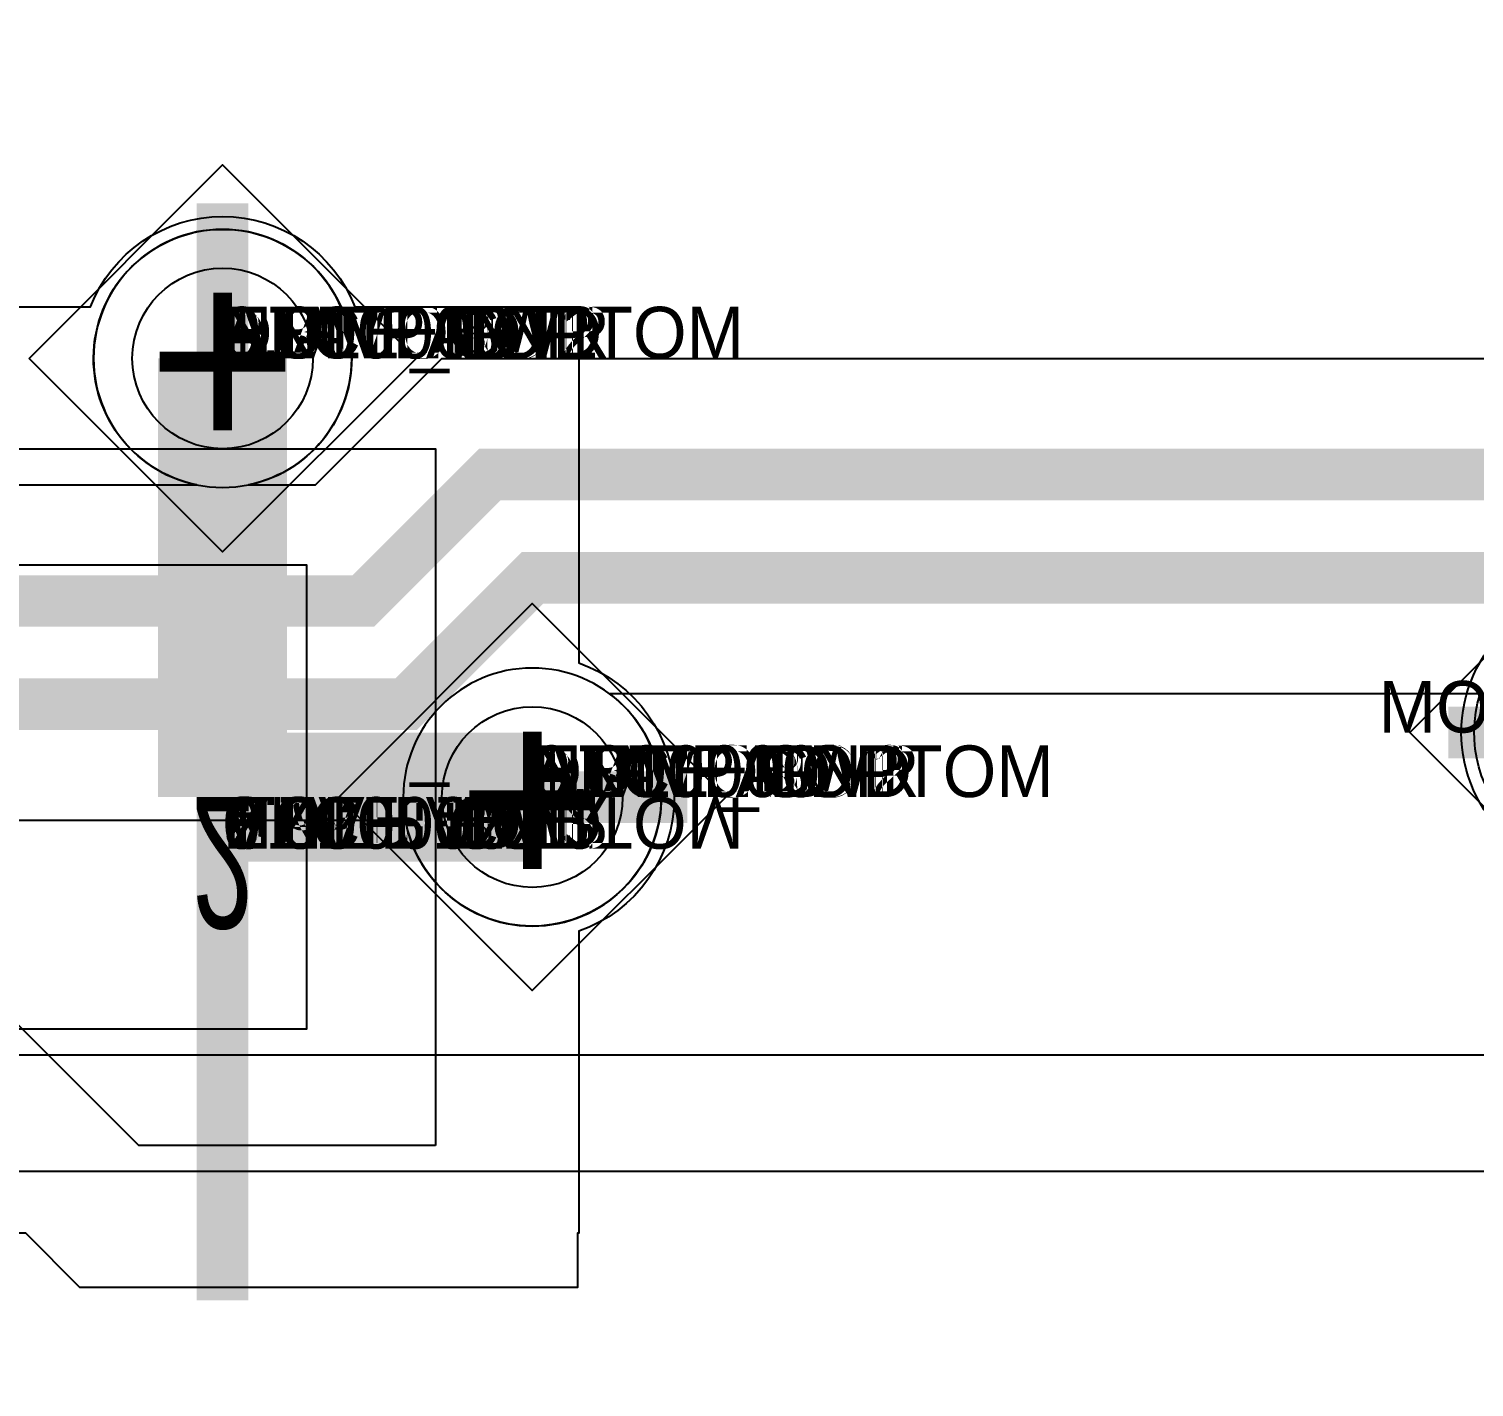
# Model space of a CAD drawing. Extents: x 0 to 323, y 0 to 320.
# Drawn here: x 72.81 to 78.41, y 259.82 to 265.08 of the extents above; entities that cross this region are included whole.
import ezdxf
from ezdxf.enums import TextEntityAlignment as Align

# ---------------------------------------------------------------- set-up
doc = ezdxf.new("R2010")
doc.units = 0
doc.header["$MEASUREMENT"] = 0
doc.layers.get('0').update_dxf_attribs({"linetype": 'CONTINUOUS'})
for name, color, linetype in [('CDN_FIGURES', 7, 'CONTINUOUS'), ('ETCH_BOTTOM', 7, 'CONTINUOUS'), ('ETCH_GND', 3, 'CONTINUOUS'), ('ETCH_INT1', 4, 'CONTINUOUS'), ('ETCH_INT2', 5, 'CONTINUOUS'), ('ETCH_PWR', 6, 'CONTINUOUS'), ('ETCH_TOP', 2, 'CONTINUOUS'), ('MANUFACTURING_NCLEGEND-1-6', 8, 'CONTINUOUS'), ('PACKAGE_GEOMETRY_ASSEMBLY_TOP', 11, 'CONTINUOUS'), ('PACKAGE_GEOMETRY_PIN_NUMBER', 9, 'CONTINUOUS')]:
    doc.layers.add(name, color=color, linetype=linetype)

# ---------------------------------------------------------------- blocks, each defined once
blk = doc.blocks.new('PAD_INFO')
for tag in ['SHAPE_TYPE', 'PAD_HEIGHT', 'PAD_LAYER', 'PAD_TYPE', 'PAD_WIDTH']:
    blk.add_attdef(tag, (0, 0), '', height=0.2)
at = {"flags": 2}
blk.add_attdef('CDN_TYPE', (0, 0), '', height=0.2, dxfattribs=at)
blk = doc.blocks.new('DRILL_INFO')
at = {"flags": 2}
blk.add_attdef('CDN_TYPE', (0, 0), '', height=0.2, dxfattribs=at)
for tag in ['FSHAPE', 'FCHAR', 'DRILL_HEIGHT', 'DIAMETER', 'PLATED', 'DRILL_WIDTH']:
    blk.add_attdef(tag, (0, 0), '', height=0.2)
blk = doc.blocks.new('VIA0700X0300')
at = {"layer": 'ETCH_BOTTOM'}
blk.add_circle((0, 0), 0.35, dxfattribs=at)
at = {"layer": 'ETCH_GND'}
blk.add_circle((0, 0), 0.35, dxfattribs=at)
at = {"layer": 'ETCH_INT1'}
blk.add_circle((0, 0), 0.35, dxfattribs=at)
at = {"layer": 'ETCH_INT2'}
blk.add_circle((0, 0), 0.35, dxfattribs=at)
at = {"layer": 'ETCH_PWR'}
blk.add_circle((0, 0), 0.35, dxfattribs=at)
at = {"layer": 'ETCH_TOP'}
blk.add_circle((0, 0), 0.35, dxfattribs=at)
ref = blk.add_blockref('PAD_INFO', (0, 0))
ref.add_attrib('PAD_LAYER', 'ETCH_TOP', (0, 0), dxfattribs={"height": 0.2})
ref.add_attrib('SHAPE_TYPE', 'NULL', (0, 0), dxfattribs={"height": 0.2})
ref.add_attrib('PAD_TYPE', 'ANTIPAD', (0, 0), dxfattribs={"height": 0.2})
ref.add_attrib('PAD_WIDTH', '0.000000', (0, 0), dxfattribs={"height": 0.2})
ref.add_attrib('PAD_HEIGHT', '0.000000', (0, 0), dxfattribs={"height": 0.2})
ref = blk.add_blockref('PAD_INFO', (0, 0))
ref.add_attrib('PAD_LAYER', 'ETCH_GND', (0, 0), dxfattribs={"height": 0.2})
ref.add_attrib('SHAPE_TYPE', 'NULL', (0, 0), dxfattribs={"height": 0.2})
ref.add_attrib('PAD_TYPE', 'ANTIPAD', (0, 0), dxfattribs={"height": 0.2})
ref.add_attrib('PAD_WIDTH', '0.000000', (0, 0), dxfattribs={"height": 0.2})
ref.add_attrib('PAD_HEIGHT', '0.000000', (0, 0), dxfattribs={"height": 0.2})
ref = blk.add_blockref('PAD_INFO', (0, 0))
ref.add_attrib('PAD_LAYER', 'ETCH_INT1', (0, 0), dxfattribs={"height": 0.2})
ref.add_attrib('SHAPE_TYPE', 'NULL', (0, 0), dxfattribs={"height": 0.2})
ref.add_attrib('PAD_TYPE', 'ANTIPAD', (0, 0), dxfattribs={"height": 0.2})
ref.add_attrib('PAD_WIDTH', '0.000000', (0, 0), dxfattribs={"height": 0.2})
ref.add_attrib('PAD_HEIGHT', '0.000000', (0, 0), dxfattribs={"height": 0.2})
ref = blk.add_blockref('PAD_INFO', (0, 0))
ref.add_attrib('PAD_LAYER', 'ETCH_INT2', (0, 0), dxfattribs={"height": 0.2})
ref.add_attrib('SHAPE_TYPE', 'NULL', (0, 0), dxfattribs={"height": 0.2})
ref.add_attrib('PAD_TYPE', 'ANTIPAD', (0, 0), dxfattribs={"height": 0.2})
ref.add_attrib('PAD_WIDTH', '0.000000', (0, 0), dxfattribs={"height": 0.2})
ref.add_attrib('PAD_HEIGHT', '0.000000', (0, 0), dxfattribs={"height": 0.2})
ref = blk.add_blockref('PAD_INFO', (0, 0))
ref.add_attrib('PAD_LAYER', 'ETCH_PWR', (0, 0), dxfattribs={"height": 0.2})
ref.add_attrib('SHAPE_TYPE', 'NULL', (0, 0), dxfattribs={"height": 0.2})
ref.add_attrib('PAD_TYPE', 'ANTIPAD', (0, 0), dxfattribs={"height": 0.2})
ref.add_attrib('PAD_WIDTH', '0.000000', (0, 0), dxfattribs={"height": 0.2})
ref.add_attrib('PAD_HEIGHT', '0.000000', (0, 0), dxfattribs={"height": 0.2})
ref = blk.add_blockref('PAD_INFO', (0, 0))
ref.add_attrib('PAD_LAYER', 'ETCH_BOTTOM', (0, 0), dxfattribs={"height": 0.2})
ref.add_attrib('SHAPE_TYPE', 'NULL', (0, 0), dxfattribs={"height": 0.2})
ref.add_attrib('PAD_TYPE', 'ANTIPAD', (0, 0), dxfattribs={"height": 0.2})
ref.add_attrib('PAD_WIDTH', '0.000000', (0, 0), dxfattribs={"height": 0.2})
ref.add_attrib('PAD_HEIGHT', '0.000000', (0, 0), dxfattribs={"height": 0.2})
ref = blk.add_blockref('PAD_INFO', (0, 0))
ref.add_attrib('PAD_LAYER', 'ETCH_TOP', (0, 0), dxfattribs={"height": 0.2})
ref.add_attrib('SHAPE_TYPE', 'NULL', (0, 0), dxfattribs={"height": 0.2})
ref.add_attrib('PAD_TYPE', 'THERMAL', (0, 0), dxfattribs={"height": 0.2})
ref.add_attrib('PAD_WIDTH', '0.000000', (0, 0), dxfattribs={"height": 0.2})
ref.add_attrib('PAD_HEIGHT', '0.000000', (0, 0), dxfattribs={"height": 0.2})
ref = blk.add_blockref('PAD_INFO', (0, 0))
ref.add_attrib('PAD_LAYER', 'ETCH_GND', (0, 0), dxfattribs={"height": 0.2})
ref.add_attrib('SHAPE_TYPE', 'NULL', (0, 0), dxfattribs={"height": 0.2})
ref.add_attrib('PAD_TYPE', 'THERMAL', (0, 0), dxfattribs={"height": 0.2})
ref.add_attrib('PAD_WIDTH', '0.000000', (0, 0), dxfattribs={"height": 0.2})
ref.add_attrib('PAD_HEIGHT', '0.000000', (0, 0), dxfattribs={"height": 0.2})
ref = blk.add_blockref('PAD_INFO', (0, 0))
ref.add_attrib('PAD_LAYER', 'ETCH_INT1', (0, 0), dxfattribs={"height": 0.2})
ref.add_attrib('SHAPE_TYPE', 'NULL', (0, 0), dxfattribs={"height": 0.2})
ref.add_attrib('PAD_TYPE', 'THERMAL', (0, 0), dxfattribs={"height": 0.2})
ref.add_attrib('PAD_WIDTH', '0.000000', (0, 0), dxfattribs={"height": 0.2})
ref.add_attrib('PAD_HEIGHT', '0.000000', (0, 0), dxfattribs={"height": 0.2})
ref = blk.add_blockref('PAD_INFO', (0, 0))
ref.add_attrib('PAD_LAYER', 'ETCH_INT2', (0, 0), dxfattribs={"height": 0.2})
ref.add_attrib('SHAPE_TYPE', 'NULL', (0, 0), dxfattribs={"height": 0.2})
ref.add_attrib('PAD_TYPE', 'THERMAL', (0, 0), dxfattribs={"height": 0.2})
ref.add_attrib('PAD_WIDTH', '0.000000', (0, 0), dxfattribs={"height": 0.2})
ref.add_attrib('PAD_HEIGHT', '0.000000', (0, 0), dxfattribs={"height": 0.2})
ref = blk.add_blockref('PAD_INFO', (0, 0))
ref.add_attrib('PAD_LAYER', 'ETCH_PWR', (0, 0), dxfattribs={"height": 0.2})
ref.add_attrib('SHAPE_TYPE', 'NULL', (0, 0), dxfattribs={"height": 0.2})
ref.add_attrib('PAD_TYPE', 'THERMAL', (0, 0), dxfattribs={"height": 0.2})
ref.add_attrib('PAD_WIDTH', '0.000000', (0, 0), dxfattribs={"height": 0.2})
ref.add_attrib('PAD_HEIGHT', '0.000000', (0, 0), dxfattribs={"height": 0.2})
ref = blk.add_blockref('PAD_INFO', (0, 0))
ref.add_attrib('PAD_LAYER', 'ETCH_BOTTOM', (0, 0), dxfattribs={"height": 0.2})
ref.add_attrib('SHAPE_TYPE', 'NULL', (0, 0), dxfattribs={"height": 0.2})
ref.add_attrib('PAD_TYPE', 'THERMAL', (0, 0), dxfattribs={"height": 0.2})
ref.add_attrib('PAD_WIDTH', '0.000000', (0, 0), dxfattribs={"height": 0.2})
ref.add_attrib('PAD_HEIGHT', '0.000000', (0, 0), dxfattribs={"height": 0.2})
ref = blk.add_blockref('PAD_INFO', (0, 0))
ref.add_attrib('PAD_LAYER', 'ETCH_TOP', (0, 0), dxfattribs={"height": 0.2})
ref.add_attrib('SHAPE_TYPE', 'CIRCLE', (0, 0), dxfattribs={"height": 0.2})
ref.add_attrib('PAD_TYPE', 'REGULAR', (0, 0), dxfattribs={"height": 0.2})
ref.add_attrib('PAD_WIDTH', '0.700000', (0, 0), dxfattribs={"height": 0.2})
ref.add_attrib('PAD_HEIGHT', '0.700000', (0, 0), dxfattribs={"height": 0.2})
ref = blk.add_blockref('PAD_INFO', (0, 0))
ref.add_attrib('PAD_LAYER', 'ETCH_GND', (0, 0), dxfattribs={"height": 0.2})
ref.add_attrib('SHAPE_TYPE', 'CIRCLE', (0, 0), dxfattribs={"height": 0.2})
ref.add_attrib('PAD_TYPE', 'REGULAR', (0, 0), dxfattribs={"height": 0.2})
ref.add_attrib('PAD_WIDTH', '0.700000', (0, 0), dxfattribs={"height": 0.2})
ref.add_attrib('PAD_HEIGHT', '0.700000', (0, 0), dxfattribs={"height": 0.2})
ref = blk.add_blockref('PAD_INFO', (0, 0))
ref.add_attrib('PAD_LAYER', 'ETCH_INT1', (0, 0), dxfattribs={"height": 0.2})
ref.add_attrib('SHAPE_TYPE', 'CIRCLE', (0, 0), dxfattribs={"height": 0.2})
ref.add_attrib('PAD_TYPE', 'REGULAR', (0, 0), dxfattribs={"height": 0.2})
ref.add_attrib('PAD_WIDTH', '0.700000', (0, 0), dxfattribs={"height": 0.2})
ref.add_attrib('PAD_HEIGHT', '0.700000', (0, 0), dxfattribs={"height": 0.2})
ref = blk.add_blockref('PAD_INFO', (0, 0))
ref.add_attrib('PAD_LAYER', 'ETCH_INT2', (0, 0), dxfattribs={"height": 0.2})
ref.add_attrib('SHAPE_TYPE', 'CIRCLE', (0, 0), dxfattribs={"height": 0.2})
ref.add_attrib('PAD_TYPE', 'REGULAR', (0, 0), dxfattribs={"height": 0.2})
ref.add_attrib('PAD_WIDTH', '0.700000', (0, 0), dxfattribs={"height": 0.2})
ref.add_attrib('PAD_HEIGHT', '0.700000', (0, 0), dxfattribs={"height": 0.2})
ref = blk.add_blockref('PAD_INFO', (0, 0))
ref.add_attrib('PAD_LAYER', 'ETCH_PWR', (0, 0), dxfattribs={"height": 0.2})
ref.add_attrib('SHAPE_TYPE', 'CIRCLE', (0, 0), dxfattribs={"height": 0.2})
ref.add_attrib('PAD_TYPE', 'REGULAR', (0, 0), dxfattribs={"height": 0.2})
ref.add_attrib('PAD_WIDTH', '0.700000', (0, 0), dxfattribs={"height": 0.2})
ref.add_attrib('PAD_HEIGHT', '0.700000', (0, 0), dxfattribs={"height": 0.2})
ref = blk.add_blockref('PAD_INFO', (0, 0))
ref.add_attrib('PAD_LAYER', 'ETCH_BOTTOM', (0, 0), dxfattribs={"height": 0.2})
ref.add_attrib('SHAPE_TYPE', 'CIRCLE', (0, 0), dxfattribs={"height": 0.2})
ref.add_attrib('PAD_TYPE', 'REGULAR', (0, 0), dxfattribs={"height": 0.2})
ref.add_attrib('PAD_WIDTH', '0.700000', (0, 0), dxfattribs={"height": 0.2})
ref.add_attrib('PAD_HEIGHT', '0.700000', (0, 0), dxfattribs={"height": 0.2})
ref = blk.add_blockref('DRILL_INFO', (0, 0))
ref.add_attrib('DIAMETER', '0.300000', (0, 0), dxfattribs={"height": 0.2})
ref.add_attrib('PLATED', 'PLATED', (0, 0), dxfattribs={"height": 0.2})
ref.add_attrib('FSHAPE', 'DIAMOND', (0, 0), dxfattribs={"height": 0.2})
ref.add_attrib('FCHAR', '+', (0, 0), dxfattribs={"height": 0.2})
ref.add_attrib('DRILL_WIDTH', '1.500000', (0, 0), dxfattribs={"height": 0.2})
ref.add_attrib('DRILL_HEIGHT', '1.500000', (0, 0), dxfattribs={"height": 0.2})
for tag in ['CDN_TYPE', 'PIN']:
    blk.add_attdef(tag, (0, 0), '', height=0.2)
at = {"flags": 2}
for tag in ['PSTKNAME', 'BBV']:
    blk.add_attdef(tag, (0, 0), '', height=0.2, dxfattribs=at)
blk = doc.blocks.new('FIGURE_DIAMOND')
at = {"layer": 'CDN_FIGURES'}
blk.add_lwpolyline([(-0.5, 0), (0, 0.5), (0.5, 0), (0, -0.5)], close=True, dxfattribs=at)
blk = doc.blocks.new('RC1650X2700TS_C1')
at = {"layer": 'ETCH_TOP'}
blk.add_lwpolyline([(0.825, 1.35), (-0.325, 1.35), (-0.825, 0.85), (-0.825, -1.35), (0.825, -1.35)], close=True, dxfattribs=at)
ref = blk.add_blockref('PAD_INFO', (0, 0))
ref.add_attrib('PAD_LAYER', 'ETCH_TOP', (0, 0), dxfattribs={"height": 0.2})
ref.add_attrib('SHAPE_TYPE', 'NULL', (0, 0), dxfattribs={"height": 0.2})
ref.add_attrib('PAD_TYPE', 'ANTIPAD', (0, 0), dxfattribs={"height": 0.2})
ref.add_attrib('PAD_WIDTH', '0.000000', (0, 0), dxfattribs={"height": 0.2})
ref.add_attrib('PAD_HEIGHT', '0.000000', (0, 0), dxfattribs={"height": 0.2})
ref = blk.add_blockref('PAD_INFO', (0, 0))
ref.add_attrib('PAD_LAYER', 'ETCH_GND', (0, 0), dxfattribs={"height": 0.2})
ref.add_attrib('SHAPE_TYPE', 'NULL', (0, 0), dxfattribs={"height": 0.2})
ref.add_attrib('PAD_TYPE', 'ANTIPAD', (0, 0), dxfattribs={"height": 0.2})
ref.add_attrib('PAD_WIDTH', '0.000000', (0, 0), dxfattribs={"height": 0.2})
ref.add_attrib('PAD_HEIGHT', '0.000000', (0, 0), dxfattribs={"height": 0.2})
ref = blk.add_blockref('PAD_INFO', (0, 0))
ref.add_attrib('PAD_LAYER', 'ETCH_INT1', (0, 0), dxfattribs={"height": 0.2})
ref.add_attrib('SHAPE_TYPE', 'NULL', (0, 0), dxfattribs={"height": 0.2})
ref.add_attrib('PAD_TYPE', 'ANTIPAD', (0, 0), dxfattribs={"height": 0.2})
ref.add_attrib('PAD_WIDTH', '0.000000', (0, 0), dxfattribs={"height": 0.2})
ref.add_attrib('PAD_HEIGHT', '0.000000', (0, 0), dxfattribs={"height": 0.2})
ref = blk.add_blockref('PAD_INFO', (0, 0))
ref.add_attrib('PAD_LAYER', 'ETCH_INT2', (0, 0), dxfattribs={"height": 0.2})
ref.add_attrib('SHAPE_TYPE', 'NULL', (0, 0), dxfattribs={"height": 0.2})
ref.add_attrib('PAD_TYPE', 'ANTIPAD', (0, 0), dxfattribs={"height": 0.2})
ref.add_attrib('PAD_WIDTH', '0.000000', (0, 0), dxfattribs={"height": 0.2})
ref.add_attrib('PAD_HEIGHT', '0.000000', (0, 0), dxfattribs={"height": 0.2})
ref = blk.add_blockref('PAD_INFO', (0, 0))
ref.add_attrib('PAD_LAYER', 'ETCH_PWR', (0, 0), dxfattribs={"height": 0.2})
ref.add_attrib('SHAPE_TYPE', 'NULL', (0, 0), dxfattribs={"height": 0.2})
ref.add_attrib('PAD_TYPE', 'ANTIPAD', (0, 0), dxfattribs={"height": 0.2})
ref.add_attrib('PAD_WIDTH', '0.000000', (0, 0), dxfattribs={"height": 0.2})
ref.add_attrib('PAD_HEIGHT', '0.000000', (0, 0), dxfattribs={"height": 0.2})
ref = blk.add_blockref('PAD_INFO', (0, 0))
ref.add_attrib('PAD_LAYER', 'ETCH_BOTTOM', (0, 0), dxfattribs={"height": 0.2})
ref.add_attrib('SHAPE_TYPE', 'NULL', (0, 0), dxfattribs={"height": 0.2})
ref.add_attrib('PAD_TYPE', 'ANTIPAD', (0, 0), dxfattribs={"height": 0.2})
ref.add_attrib('PAD_WIDTH', '0.000000', (0, 0), dxfattribs={"height": 0.2})
ref.add_attrib('PAD_HEIGHT', '0.000000', (0, 0), dxfattribs={"height": 0.2})
ref = blk.add_blockref('PAD_INFO', (0, 0))
ref.add_attrib('PAD_LAYER', 'ETCH_TOP', (0, 0), dxfattribs={"height": 0.2})
ref.add_attrib('SHAPE_TYPE', 'NULL', (0, 0), dxfattribs={"height": 0.2})
ref.add_attrib('PAD_TYPE', 'THERMAL', (0, 0), dxfattribs={"height": 0.2})
ref.add_attrib('PAD_WIDTH', '0.000000', (0, 0), dxfattribs={"height": 0.2})
ref.add_attrib('PAD_HEIGHT', '0.000000', (0, 0), dxfattribs={"height": 0.2})
ref = blk.add_blockref('PAD_INFO', (0, 0))
ref.add_attrib('PAD_LAYER', 'ETCH_GND', (0, 0), dxfattribs={"height": 0.2})
ref.add_attrib('SHAPE_TYPE', 'NULL', (0, 0), dxfattribs={"height": 0.2})
ref.add_attrib('PAD_TYPE', 'THERMAL', (0, 0), dxfattribs={"height": 0.2})
ref.add_attrib('PAD_WIDTH', '0.000000', (0, 0), dxfattribs={"height": 0.2})
ref.add_attrib('PAD_HEIGHT', '0.000000', (0, 0), dxfattribs={"height": 0.2})
ref = blk.add_blockref('PAD_INFO', (0, 0))
ref.add_attrib('PAD_LAYER', 'ETCH_INT1', (0, 0), dxfattribs={"height": 0.2})
ref.add_attrib('SHAPE_TYPE', 'NULL', (0, 0), dxfattribs={"height": 0.2})
ref.add_attrib('PAD_TYPE', 'THERMAL', (0, 0), dxfattribs={"height": 0.2})
ref.add_attrib('PAD_WIDTH', '0.000000', (0, 0), dxfattribs={"height": 0.2})
ref.add_attrib('PAD_HEIGHT', '0.000000', (0, 0), dxfattribs={"height": 0.2})
ref = blk.add_blockref('PAD_INFO', (0, 0))
ref.add_attrib('PAD_LAYER', 'ETCH_INT2', (0, 0), dxfattribs={"height": 0.2})
ref.add_attrib('SHAPE_TYPE', 'NULL', (0, 0), dxfattribs={"height": 0.2})
ref.add_attrib('PAD_TYPE', 'THERMAL', (0, 0), dxfattribs={"height": 0.2})
ref.add_attrib('PAD_WIDTH', '0.000000', (0, 0), dxfattribs={"height": 0.2})
ref.add_attrib('PAD_HEIGHT', '0.000000', (0, 0), dxfattribs={"height": 0.2})
ref = blk.add_blockref('PAD_INFO', (0, 0))
ref.add_attrib('PAD_LAYER', 'ETCH_PWR', (0, 0), dxfattribs={"height": 0.2})
ref.add_attrib('SHAPE_TYPE', 'NULL', (0, 0), dxfattribs={"height": 0.2})
ref.add_attrib('PAD_TYPE', 'THERMAL', (0, 0), dxfattribs={"height": 0.2})
ref.add_attrib('PAD_WIDTH', '0.000000', (0, 0), dxfattribs={"height": 0.2})
ref.add_attrib('PAD_HEIGHT', '0.000000', (0, 0), dxfattribs={"height": 0.2})
ref = blk.add_blockref('PAD_INFO', (0, 0))
ref.add_attrib('PAD_LAYER', 'ETCH_BOTTOM', (0, 0), dxfattribs={"height": 0.2})
ref.add_attrib('SHAPE_TYPE', 'NULL', (0, 0), dxfattribs={"height": 0.2})
ref.add_attrib('PAD_TYPE', 'THERMAL', (0, 0), dxfattribs={"height": 0.2})
ref.add_attrib('PAD_WIDTH', '0.000000', (0, 0), dxfattribs={"height": 0.2})
ref.add_attrib('PAD_HEIGHT', '0.000000', (0, 0), dxfattribs={"height": 0.2})
ref = blk.add_blockref('PAD_INFO', (0, 0))
ref.add_attrib('PAD_LAYER', 'ETCH_GND', (0, 0), dxfattribs={"height": 0.2})
ref.add_attrib('SHAPE_TYPE', 'NULL', (0, 0), dxfattribs={"height": 0.2})
ref.add_attrib('PAD_TYPE', 'REGULAR', (0, 0), dxfattribs={"height": 0.2})
ref.add_attrib('PAD_WIDTH', '0.000000', (0, 0), dxfattribs={"height": 0.2})
ref.add_attrib('PAD_HEIGHT', '0.000000', (0, 0), dxfattribs={"height": 0.2})
ref = blk.add_blockref('PAD_INFO', (0, 0))
ref.add_attrib('PAD_LAYER', 'ETCH_INT1', (0, 0), dxfattribs={"height": 0.2})
ref.add_attrib('SHAPE_TYPE', 'NULL', (0, 0), dxfattribs={"height": 0.2})
ref.add_attrib('PAD_TYPE', 'REGULAR', (0, 0), dxfattribs={"height": 0.2})
ref.add_attrib('PAD_WIDTH', '0.000000', (0, 0), dxfattribs={"height": 0.2})
ref.add_attrib('PAD_HEIGHT', '0.000000', (0, 0), dxfattribs={"height": 0.2})
ref = blk.add_blockref('PAD_INFO', (0, 0))
ref.add_attrib('PAD_LAYER', 'ETCH_INT2', (0, 0), dxfattribs={"height": 0.2})
ref.add_attrib('SHAPE_TYPE', 'NULL', (0, 0), dxfattribs={"height": 0.2})
ref.add_attrib('PAD_TYPE', 'REGULAR', (0, 0), dxfattribs={"height": 0.2})
ref.add_attrib('PAD_WIDTH', '0.000000', (0, 0), dxfattribs={"height": 0.2})
ref.add_attrib('PAD_HEIGHT', '0.000000', (0, 0), dxfattribs={"height": 0.2})
ref = blk.add_blockref('PAD_INFO', (0, 0))
ref.add_attrib('PAD_LAYER', 'ETCH_PWR', (0, 0), dxfattribs={"height": 0.2})
ref.add_attrib('SHAPE_TYPE', 'NULL', (0, 0), dxfattribs={"height": 0.2})
ref.add_attrib('PAD_TYPE', 'REGULAR', (0, 0), dxfattribs={"height": 0.2})
ref.add_attrib('PAD_WIDTH', '0.000000', (0, 0), dxfattribs={"height": 0.2})
ref.add_attrib('PAD_HEIGHT', '0.000000', (0, 0), dxfattribs={"height": 0.2})
ref = blk.add_blockref('PAD_INFO', (0, 0))
ref.add_attrib('PAD_LAYER', 'ETCH_BOTTOM', (0, 0), dxfattribs={"height": 0.2})
ref.add_attrib('SHAPE_TYPE', 'NULL', (0, 0), dxfattribs={"height": 0.2})
ref.add_attrib('PAD_TYPE', 'REGULAR', (0, 0), dxfattribs={"height": 0.2})
ref.add_attrib('PAD_WIDTH', '0.000000', (0, 0), dxfattribs={"height": 0.2})
ref.add_attrib('PAD_HEIGHT', '0.000000', (0, 0), dxfattribs={"height": 0.2})
ref = blk.add_blockref('DRILL_INFO', (0, 0))
ref.add_attrib('DIAMETER', '0.000000', (0, 0), dxfattribs={"height": 0.2})
ref.add_attrib('PLATED', 'PLATED', (0, 0), dxfattribs={"height": 0.2})
ref.add_attrib('FSHAPE', 'NULL', (0, 0), dxfattribs={"height": 0.2})
ref.add_attrib('DRILL_WIDTH', '0.000000', (0, 0), dxfattribs={"height": 0.2})
ref.add_attrib('DRILL_HEIGHT', '0.000000', (0, 0), dxfattribs={"height": 0.2})
ref = blk.add_blockref('PAD_INFO', (0, 0))
ref.add_attrib('PAD_LAYER', 'ETCH_TOP', (0, 0), dxfattribs={"height": 0.2})
ref.add_attrib('SHAPE_TYPE', 'SHAPE', (0, 0), dxfattribs={"height": 0.2})
ref.add_attrib('PAD_TYPE', 'REGULAR', (0, 0), dxfattribs={"height": 0.2})
ref.add_attrib('PAD_WIDTH', '1.650000', (0, 0), dxfattribs={"height": 0.2})
ref.add_attrib('PAD_HEIGHT', '2.700000', (0, 0), dxfattribs={"height": 0.2})
for tag in ['CDN_TYPE', 'PIN']:
    blk.add_attdef(tag, (0, 0), '', height=0.2)
at = {"flags": 2}
for tag in ['PSTKNAME', 'BBV']:
    blk.add_attdef(tag, (0, 0), '', height=0.2, dxfattribs=at)
blk = doc.blocks.new('F94')
at = {"layer": 'PACKAGE_GEOMETRY_ASSEMBLY_TOP'}
blk.add_lwpolyline([(-0.325, -0.9), (3.075, -0.9), (3.075, 0.9), (-0.325, 0.9)], close=True, dxfattribs=at)
at = {"layer": 'ETCH_TOP'}
ref = blk.add_blockref('RC1650X2700TS_C1', (2.75, 0), dxfattribs=at)
ref.add_attrib('CDN_TYPE', 'PIN', (0, 0), dxfattribs={"height": 0.2})
ref.add_attrib('PIN', '2', (0, 0), dxfattribs={"height": 0.2})
at = {"flags": 2}
for tag in ['SYMBOL_TYPE', 'CDN_TYPE', 'REFDES']:
    blk.add_attdef(tag, (0, 0), '', height=0.2, dxfattribs=at)

msp = doc.modelspace()

# ---------------------------------------------------------------- linework, layer by layer
at = {"layer": 'ETCH_BOTTOM'}
for points in [[(84.1877, 260.4554), (78.6875, 260.4554), (78.6875, 260.5955), (78.5426, 260.5955), (78.5426, 261.9484, -0.442443), (78.5426, 262.7626), (78.5426, 264.2455), (78.6875, 264.2455), (78.6875, 264.2556), (79.5502, 264.2556, -0.683031), (80.575, 264.2556), (80.6155, 264.2556), (80.6256, 264.2455), (82.2496, 264.2455), (82.2597, 264.2556), (83.6051, 264.2556, -0.650169), (84.6077, 263.8105), (84.6077, 263.5505, -0.198912), (84.4319, 263.1262), (84.1877, 262.8819)], [(71.3655, 260.2054), (69.4375, 260.2054), (69.4375, 260.2584, -0.312928), (69.0475, 260.8205), (69.0475, 260.9405, -0.198912), (69.2233, 261.3648), (69.4375, 261.5791), (69.4375, 264.0056), (73.0502, 264.0056, -0.683031), (74.075, 264.0056), (74.9377, 264.0056), (74.9377, 263.8755), (74.9426, 263.8755), (74.9426, 262.6253, -0.711973), (74.9426, 261.5857), (74.9426, 260.4155), (74.9377, 260.4155), (74.9377, 260.2054), (73.0097, 260.2054), (72.7996, 260.4155), (71.5756, 260.4155)]]:
    msp.add_lwpolyline(points, format="xyb", close=True, dxfattribs=at)
for points in [[(73.5626, 263.8055, 0.2, 0.2, 0), (73.5626, 264.4063, 0.2, 0.2, 0)], [(73.5626, 262.1055, 0.5, 0.5, 0), (73.5626, 263.8055, 0.5, 0.5, 0)], [(78.3118, 262.3555, 0.2, 0.2, 0), (78.9126, 262.3555, 0.2, 0.2, 0)], [(73.5626, 262.1055, 0.5, 0.5, 0), (74.7626, 262.1055, 0.5, 0.5, 0)], [(73.5626, 260.1547, 0.2, 0.2, 0), (73.5626, 262.1055, 0.2, 0.2, 0)], [(74.7626, 262.1055, 0.2, 0.2, 0), (75.3634, 262.1055, 0.2, 0.2, 0)]]:
    msp.add_lwpolyline(points, format="xyseb", dxfattribs=at)
at = {"layer": 'ETCH_INT1'}
for points, format in [([(59.6605, 263.7056), (62.5855, 263.7056, -1.362386), (63.5397, 263.7056), (64.035, 263.7056), (64.4249, 263.3156), (66.6661, 263.3156, -1.66478), (67.5491, 263.3156), (73.4621, 263.3156, -9.850769), (73.6631, 263.3156), (73.9219, 263.3156), (74.4119, 263.8056), (79.5133, 263.8056), (79.6633, 263.6556), (79.7623, 263.6556, -2.997003), (80.3629, 263.6556), (83.5321, 263.6556, -1.377485), (84.4831, 263.6556), (90.0542, 263.6556, -1.52703)], "xyb"), ([(91.9769, 263.2055, 0.2, 0.2, 0), (79.4769, 263.2055, 0.2, 0.2, 0), (79.3269, 263.3555, 0.2, 0.2, 0), (74.5983, 263.3555, 0.2, 0.2, 0), (74.1083, 262.8655, 0.2, 0.2, 0), (64.2384, 262.8655, 0.2, 0.2, 0), (63.8485, 263.2555, 0.2, 0.2, 0), (59.8469, 263.2555, 0.2, 0.2, 0), (58.7769, 262.1855, 0.2, 0.2, 0), (56.8483, 262.1855, 0.2, 0.2, 0), (55.7483, 263.2855, 0.2, 0.2, 0), (45.2269, 263.2855, 0.2, 0.2, 0), (43.8669, 261.9255, 0.2, 0.2, 0), (34.8983, 261.9255, 0.2, 0.2, 0), (33.8783, 262.9455, 0.2, 0.2, 0), (22.9769, 262.9455, 0.2, 0.2, 0), (20.1526, 260.1212, 0.2, 0.2, 0), (20.1526, 246.4012, 0.2, 0.2, 0), (15.5969, 241.8455, 0.2, 0.2, 0), (11.4162, 241.8455, 0.2, 0.2, 0), (11.3862, 241.8755, 0.2, 0.2, 0), (9.8126, 241.8755, 0.2, 0.2, 0), (8.9926, 241.0555, 0.2, 0.2, 0), (8.9926, 240.9255, 0.2, 0.2, 0)], "xyseb"), ([(91.8112, 262.8055, 0.2, 0.2, 0), (79.3112, 262.8055, 0.2, 0.2, 0), (79.1612, 262.9555, 0.2, 0.2, 0), (74.764, 262.9555, 0.2, 0.2, 0), (74.274, 262.4655, 0.2, 0.2, 0), (64.0726, 262.4655, 0.2, 0.2, 0), (63.6827, 262.8555, 0.2, 0.2, 0), (60.0126, 262.8555, 0.2, 0.2, 0), (58.9426, 261.7855, 0.2, 0.2, 0), (56.6826, 261.7855, 0.2, 0.2, 0), (55.5826, 262.8855, 0.2, 0.2, 0), (45.3926, 262.8855, 0.2, 0.2, 0), (44.0326, 261.5255, 0.2, 0.2, 0), (34.7326, 261.5255, 0.2, 0.2, 0), (33.7126, 262.5455, 0.2, 0.2, 0), (23.1426, 262.5455, 0.2, 0.2, 0), (20.5526, 259.9555, 0.2, 0.2, 0), (20.5526, 246.2355, 0.2, 0.2, 0), (15.7626, 241.4455, 0.2, 0.2, 0), (11.5126, 241.4455, 0.2, 0.2, 0), (10.9926, 240.9255, 0.2, 0.2, 0)], "xyseb"), ([(91.0855, 262.3554), (79.4127, 262.3554, -1.164978), (78.4355, 262.5054), (75.0629, 262.5054, -1.464793), (74.2707, 262.0154), (63.8861, 262.0154), (63.4962, 262.4054), (62.321, 262.4054, -1.52703), (61.4042, 262.4054), (60.199, 262.4054), (59.129, 261.3354), (56.4962, 261.3354), (55.3962, 262.4354), (45.579, 262.4354), (45.2318, 262.0882, -3.753224), (44.8799, 261.7363), (44.219, 261.0754), (34.5462, 261.0754)], "xyb")]:
    msp.add_lwpolyline(points, format=format, dxfattribs=at)
at = {"layer": 'ETCH_INT2'}
for points in [[(73.5626, 264.3056, 1), (73.5626, 263.3054, 1)], [(74.7626, 262.6056, 1), (74.7626, 261.6054, 1)]]:
    msp.add_lwpolyline(points, format="xyb", close=True, dxfattribs=at)
at = {"layer": 'ETCH_PWR'}
msp.add_lwpolyline([(80.9626, 265.2055), (80.9626, 261.3555), (80.7126, 261.1055), (69.5126, 261.1055), (68.7626, 261.8555), (68.7626, 266.7055)], dxfattribs=at)
msp.add_lwpolyline([(68.2126, 265.7055), (68.2126, 261.4055), (68.3623, 261.2558), (68.3627, 261.2355, 0.192796), (68.6115, 260.6544), (69.0465, 260.2194, 0.584023), (70.473, 260.6169), (70.4825, 260.6555), (81.3126, 260.6555), (81.3126, 264.4555), (83.1126, 266.2555)], format="xyb", dxfattribs=at)
for points in [[(74.0627, 263.8055, 1), (73.0625, 263.8055, 1)], [(75.2627, 262.1055, 1), (74.2625, 262.1055, 1)]]:
    msp.add_lwpolyline(points, format="xyb", close=True, dxfattribs=at)

# ---------------------------------------------------------------- block references
at = {"xscale": -1}
msp.add_blockref('F94', (82.8126, 262.3555), dxfattribs=at)
at = {"xscale": -1, "rotation": 180}
msp.add_blockref('F94', (70.8126, 262.1055), dxfattribs=at)
at = {"layer": 'ETCH_TOP'}
for p in [(73.5626, 263.8055), (74.7626, 262.1055)]:
    msp.add_blockref('VIA0700X0300', p, dxfattribs=at)
at = {"layer": 'MANUFACTURING_NCLEGEND-1-6', "xscale": 1.5, "yscale": 1.5}
for p in [(73.5626, 263.8055), (78.9126, 262.3555), (74.7626, 262.1055)]:
    msp.add_blockref('FIGURE_DIAMOND', p, dxfattribs=at)

# ---------------------------------------------------------------- texts
at = {"layer": 'MANUFACTURING_NCLEGEND-1-6'}
for p in [(73.5626, 263.8055), (74.7626, 262.1055)]:
    msp.add_text('+', height=0.75, dxfattribs=at).set_placement(p, align=Align.MIDDLE_CENTER)
at = {"layer": 'PACKAGE_GEOMETRY_PIN_NUMBER', "text_generation_flag": 2, "width": 0.649606}
msp.add_text('2', height=0.508, rotation=180, dxfattribs=at).set_placement((73.5626, 262.1055), align=Align.CENTER)

doc.saveas('drawing.dxf')
